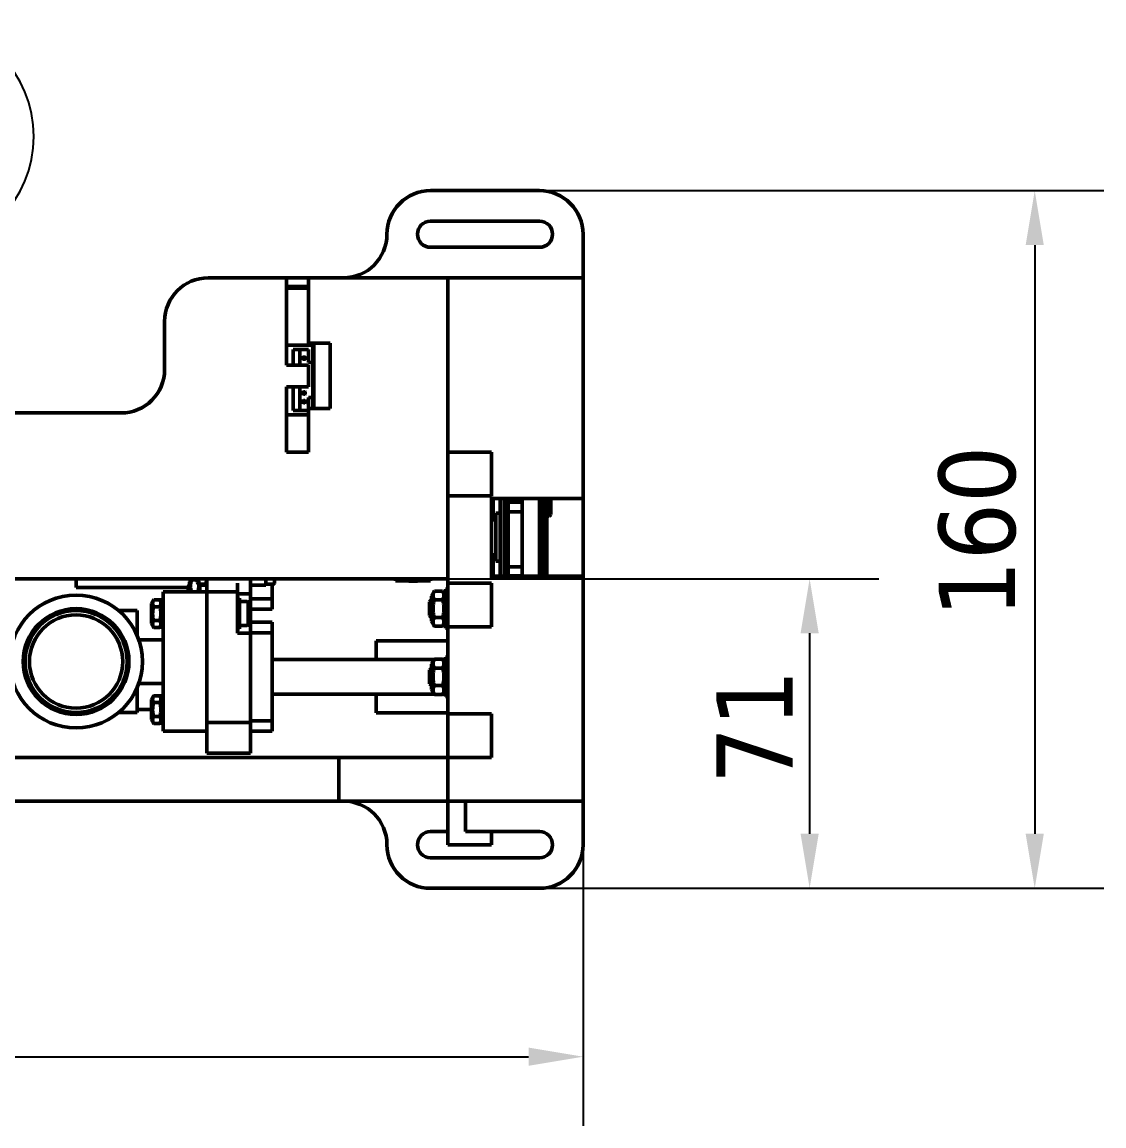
# Model space of a CAD drawing. Header units: millimetres. Extents: x -1259 to 2100, y -2965 to 1485.
# Drawn here: x 844.5 to 1092.7, y 954.6 to 1207.7 of the extents above; entities that cross this region are included whole.
import ezdxf

# ---------------------------------------------------------------- set-up
doc = ezdxf.new("R2010")
doc.units = ezdxf.units.MM
doc.header["$LTSCALE"] = 5
for name, color, linetype, lineweight in [('Dimension (ISO)', 7, 'Continuous', 25), ('Symbol (ISO)', 7, 'Continuous', 25), ('Visible (ISO)', 7, 'Continuous', 50)]:
    doc.layers.add(name, color=color, linetype=linetype, lineweight=lineweight)
doc.styles.add('Note Text (ISO)', font='tahoma.ttf')
doc.dimstyles.new('Default (ISO)', dxfattribs={"dimscale": 5, "dimtxt": 3.5, "dimasz": 2.5, "dimexe": 3.175, "dimexo": 0, "dimgap": 0.762, "dimtad": 1, "dimrnd": 1e-08, "dimzin": 0, "dimtxsty": 'Note Text (ISO)', "dimcen": 0.09, "dimdle": 10, "dimclrd": 256, "dimclre": 256, "dimclrt": 256, "dimazin": 0, "dimtfac": 1.001486, "dimtmove": 0, "dimatfit": 3, "dimfxl": 1, "dimtolj": 1, "dimtzin": 0, "dimlwd": -1, "dimlwe": -1, "dimarcsym": 0})

# ---------------------------------------------------------------- blocks, each defined once
blk = doc.blocks.new('Balloon2')
at = {"layer": 'Symbol (ISO)'}
for p, q in [((164.033, 241.545), (164.193, 241.545)), ((162.591, 226.091), (163.3, 231.109)), ((164.033, 231.045), (164.193, 231.045)), ((162.096, 226.161), (162.241, 223.615)), ((163.086, 226.021), (162.096, 226.161)), ((162.591, 226.091), (162.241, 223.615)), ((162.241, 223.615), (163.086, 226.021))]:
    blk.add_line(p, q, dxfattribs=at)
at = {"layer": 'Symbol (ISO)', "flags": 128}
blk.add_lwpolyline([(162.096, 226.161), (162.241, 223.615), (163.086, 226.021), (162.096, 226.161)], dxfattribs=at)
at = {"layer": 'Symbol (ISO)'}
for centre, start, end in [((164.033, 236.295), 90, 270), ((164.193, 236.295), 270, 90)]:
    blk.add_arc(centre, 5.25, start, end, dxfattribs=at)
blk.add_solid([(162.096, 226.161), (162.241, 223.615), (163.086, 226.021), (162.096, 226.161)], dxfattribs=at)
at = {"layer": 'Symbol (ISO)', "insert": (164.113, 236.332), "char_height": 3.5, "attachment_point": 5, "style": 'Note Text (ISO)'}
blk.add_mtext('011', dxfattribs=at)
blk = doc.blocks.new('*D9')
at = {"layer": 'Defpoints', "color": 0, "transparency": 16777216}
for p in [(622.2, 1039.08), (973.2, 1039.08), (973.2, 970.47)]:
    blk.add_point(p, dxfattribs=at)
at = {"layer": 'Dimension (ISO)', "transparency": 16777216}
for p, q in [((622.2, 1039.08), (622.2, 954.59)), ((973.2, 1039.08), (973.2, 954.59)), ((634.7, 970.47), (960.7, 970.47))]:
    blk.add_line(p, q, dxfattribs=at)
for points in [[(634.7, 972.55), (634.7, 968.39), (622.2, 970.47)], [(960.7, 972.55), (960.7, 968.39), (973.2, 970.47)]]:
    blk.add_solid(points, dxfattribs=at)
at = {"layer": 'Dimension (ISO)', "transparency": 16777216, "insert": (775.21, 992.51), "char_height": 17.5, "attachment_point": 1, "style": 'Note Text (ISO)'}
blk.add_mtext('\\A1;351', dxfattribs=at)
blk = doc.blocks.new('*D10')
at = {"layer": 'Defpoints', "color": 0, "transparency": 16777216}
for p in [(963.2, 1169.08), (963.2, 1009.08), (1076.8, 1009.08)]:
    blk.add_point(p, dxfattribs=at)
at = {"layer": 'Dimension (ISO)', "transparency": 16777216}
for p, q in [((963.2, 1169.08), (1092.68, 1169.08)), ((1076.8, 1156.58), (1076.8, 1021.58)), ((963.2, 1009.08), (1092.68, 1009.08))]:
    blk.add_line(p, q, dxfattribs=at)
for points in [[(1074.72, 1156.58), (1078.89, 1156.58), (1076.8, 1169.08)], [(1074.72, 1021.58), (1078.89, 1021.58), (1076.8, 1009.08)]]:
    blk.add_solid(points, dxfattribs=at)
at = {"layer": 'Dimension (ISO)', "transparency": 16777216, "insert": (1054.78, 1071.18), "char_height": 17.5, "attachment_point": 1, "rotation": 90, "style": 'Note Text (ISO)'}
blk.add_mtext('\\A1;160', dxfattribs=at)
blk = doc.blocks.new('*D12')
at = {"layer": 'Defpoints', "color": 0, "transparency": 16777216}
for p in [(942.2, 1080.08), (963.2, 1009.08), (1025.17, 1009.08)]:
    blk.add_point(p, dxfattribs=at)
at = {"layer": 'Dimension (ISO)', "transparency": 16777216}
for p, q in [((942.2, 1080.08), (1041.04, 1080.08)), ((1025.17, 1067.58), (1025.17, 1021.58)), ((963.2, 1009.08), (1041.04, 1009.08))]:
    blk.add_line(p, q, dxfattribs=at)
for points in [[(1023.09, 1067.58), (1027.25, 1067.58), (1025.17, 1080.08)], [(1023.09, 1021.58), (1027.25, 1021.58), (1025.17, 1009.08)]]:
    blk.add_solid(points, dxfattribs=at)
at = {"layer": 'Dimension (ISO)', "transparency": 16777216, "insert": (1003.8, 1032.99), "char_height": 17.5, "attachment_point": 1, "rotation": 90, "style": 'Note Text (ISO)'}
blk.add_mtext('\\A1;71', dxfattribs=at)

msp = doc.modelspace()

# ---------------------------------------------------------------- linework, layer by layer
at = {"layer": 'Visible (ISO)'}
for p, q in [((963.2, 1169.08), (938.2, 1169.08)), ((938.2, 1162.08), (963.2, 1162.08)), ((973.2, 1149.08), (973.2, 1159.08)), ((963.2, 1156.08), (938.2, 1156.08)), ((905.2, 1149.08), (887.2, 1149.08)), ((905.2, 1149.08), (910.2, 1149.08)), ((905.2, 1149.08), (905.2, 1139.08)), ((910.2, 1147.08), (905.2, 1147.08)), ((942.2, 1149.08), (910.2, 1149.08)), ((910.2, 1139.08), (910.2, 1149.08)), ((973.2, 1149.08), (942.2, 1149.08)), ((942.2, 1139.08), (942.2, 1149.08)), ((942.2, 1149.08), (942.2, 1139.08)), ((973.2, 1149.08), (973.2, 1139.08)), ((905.2, 1146.67), (910.2, 1146.67)), ((877.2, 1139.08), (877.2, 1128.08)), ((905.2, 1129.08), (905.2, 1139.08)), ((910.2, 1139.08), (910.2, 1134.08)), ((942.2, 1139.08), (942.2, 1109.08)), ((942.2, 1109.08), (942.2, 1139.08)), ((973.2, 1139.08), (973.2, 1098.96)), ((910.2, 1134.08), (915.2, 1134.08)), ((910.95, 1134.08), (910.95, 1133.67)), ((911.2, 1133.67), (911.2, 1134.08)), ((911.2, 1134.08), (911.2, 1133.17)), ((911.45, 1119.08), (911.45, 1134.08)), ((915.2, 1134.08), (915.2, 1119.08)), ((910.7, 1133.67), (905.2, 1133.67)), ((906.7, 1129.08), (906.7, 1132.67)), ((906.7, 1132.67), (910.2, 1132.67)), ((908.2, 1129.08), (908.2, 1132.67)), ((910.2, 1132.67), (910.2, 1129.67)), ((910.95, 1133.67), (910.7, 1133.67)), ((910.95, 1133.67), (911.2, 1133.67)), ((911.2, 1129.67), (911.2, 1133.17)), ((910.2, 1129.08), (905.2, 1129.08)), ((908.95, 1130.52), (908.95, 1130.82)), ((909.05, 1130.92), (909.35, 1130.92)), ((909.35, 1130.42), (909.05, 1130.42)), ((909.45, 1130.82), (909.45, 1130.52)), ((910.2, 1129.67), (911.2, 1129.67)), ((910.2, 1124.08), (910.2, 1129.08)), ((911.2, 1129.67), (911.2, 1121.67)), ((905.2, 1109.08), (905.2, 1124.08)), ((905.2, 1124.08), (910.2, 1124.08)), ((906.7, 1118.67), (906.7, 1124.08)), ((908.2, 1118.67), (908.2, 1124.08)), ((908.95, 1122.52), (908.95, 1122.82)), ((909.05, 1122.92), (909.35, 1122.92)), ((909.35, 1122.42), (909.05, 1122.42)), ((909.45, 1122.82), (909.45, 1122.52)), ((910.2, 1121.67), (911.2, 1121.67)), ((910.2, 1121.67), (910.2, 1119.08)), ((911.2, 1119.08), (911.2, 1121.67)), ((908.95, 1120.52), (908.95, 1120.82)), ((909.05, 1120.92), (909.35, 1120.92)), ((909.35, 1120.42), (909.05, 1120.42)), ((909.45, 1120.82), (909.45, 1120.52)), ((915.2, 1119.08), (910.2, 1119.08)), ((910.2, 1119.08), (910.2, 1109.08)), ((867.2, 1118.08), (766.2, 1118.08)), ((905.2, 1117.67), (910.2, 1117.67)), ((910.2, 1118.67), (906.7, 1118.67)), ((910.2, 1109.08), (905.2, 1109.08)), ((952.2, 1109.08), (942.2, 1109.08)), ((942.2, 1109.08), (942.2, 1099.08)), ((952.2, 1099.08), (952.2, 1109.08)), ((942.2, 1099.08), (942.2, 1079.08)), ((942.2, 1099.08), (952.2, 1099.08)), ((942.2, 1080.08), (942.2, 1099.08)), ((952.2, 1080.2), (952.2, 1098.96)), ((973.2, 1098.96), (973.2, 1098.46)), ((952.2, 1098.46), (973.2, 1098.46)), ((952.6, 1098.46), (952.6, 1093.58)), ((954.2, 1098.46), (954.2, 1080.7)), ((955.08, 1098.46), (955.08, 1080.7)), ((955.87, 1098.46), (955.87, 1080.7)), ((956, 1098.46), (956, 1097.45)), ((959.2, 1097.6), (956, 1097.6)), ((956, 1097.18), (956, 1097.45)), ((956, 1097.18), (956, 1095.24)), ((959.2, 1098.46), (959.2, 1080.7)), ((963.2, 1098.46), (963.2, 1080.7)), ((964, 1097.6), (963.2, 1097.6)), ((964, 1097.45), (964, 1098.46)), ((964, 1097.45), (964, 1097.18)), ((964, 1095.24), (964, 1097.18)), ((964.13, 1080.7), (964.13, 1098.46)), ((964.92, 1080.7), (964.92, 1098.46)), ((965.4, 1098.46), (965.4, 1094.44)), ((965.8, 1094.84), (965.8, 1098.46)), ((973.2, 1098.46), (973.2, 1080.7)), ((952.2, 1093.58), (953.2, 1093.58)), ((953.2, 1095.08), (953.2, 1084.08)), ((954.2, 1095.08), (953.2, 1095.08)), ((959.2, 1095.43), (956, 1095.43)), ((956, 1094.95), (956, 1095.24)), ((956, 1094.95), (956, 1092.89)), ((964, 1095.43), (963.2, 1095.43)), ((964, 1095.24), (964, 1094.95)), ((964, 1092.89), (964, 1094.95)), ((965.4, 1094.44), (964.92, 1094.44)), ((965.8, 1094.84), (965.4, 1094.44)), ((956, 1092.59), (956, 1092.89)), ((956, 1092.59), (956, 1090.47)), ((964, 1092.89), (964, 1092.59)), ((964, 1090.47), (964, 1092.59)), ((956, 1090.15), (956, 1090.47)), ((956, 1090.15), (956, 1088.02)), ((964, 1090.47), (964, 1090.15)), ((964, 1088.02), (964, 1090.15)), ((956, 1087.71), (956, 1088.02)), ((956, 1087.71), (956, 1085.61)), ((964, 1088.02), (964, 1087.71)), ((964, 1085.61), (964, 1087.71)), ((952.2, 1085.58), (953.2, 1085.58)), ((952.6, 1085.58), (952.6, 1080.7)), ((954.2, 1084.08), (953.2, 1084.08)), ((956, 1085.3), (956, 1085.61)), ((956, 1085.3), (956, 1083.29)), ((964, 1085.61), (964, 1085.3)), ((964, 1083.29), (964, 1085.3)), ((956, 1083.01), (956, 1083.29)), ((956, 1083.01), (956, 1081.13)), ((956, 1082.83), (959.2, 1082.83)), ((956, 1080.87), (956, 1081.13)), ((956, 1080.87), (956, 1080.7)), ((963.2, 1082.83), (964, 1082.83)), ((964, 1083.29), (964, 1083.01)), ((964, 1081.13), (964, 1083.01)), ((964, 1081.13), (964, 1080.87)), ((964, 1080.7), (964, 1080.87)), ((766.2, 1080.08), (942.2, 1080.08)), ((856.89, 1080.08), (856.89, 1078.08)), ((882.59, 1078.28), (882.9, 1078.59)), ((882.9, 1079.39), (883.16, 1079.84)), ((882.9, 1079.39), (882.9, 1077.08)), ((884.7, 1079.88), (883.4, 1079.88)), ((884.7, 1079.8), (883.4, 1079.8)), ((884.7, 1080.08), (884.7, 1079.28)), ((884.7, 1079.28), (884.96, 1078.83)), ((886.59, 1078.79), (885.2, 1078.79)), ((885.3, 1077.08), (885.3, 1078.79)), ((886.89, 1078.59), (885.3, 1078.59)), ((886.89, 1078.92), (886.84, 1078.83)), ((886.89, 1079.08), (886.89, 1080.08)), ((886.89, 1079.08), (886.89, 1077.08)), ((893.89, 1077.08), (893.89, 1079.08)), ((896.89, 1080.08), (896.89, 1076.58)), ((896.89, 1078.58), (900.39, 1078.58)), ((900.39, 1078.58), (900.39, 1080.08)), ((902.09, 1078.83), (900.39, 1078.83)), ((901.89, 1078.83), (901.89, 1075.45)), ((902.39, 1080.08), (902.39, 1079.13)), ((930.2, 1079.58), (930.2, 1080.08)), ((930.2, 1079.58), (933.37, 1079.58)), ((935.03, 1079.58), (938.2, 1079.58)), ((938.2, 1080.08), (938.2, 1079.58)), ((952.2, 1079.08), (942.2, 1079.08)), ((942.2, 1079.08), (942.2, 1069.08)), ((973.2, 1080.7), (952.2, 1080.7)), ((952.2, 1069.08), (952.2, 1079.08)), ((956, 1080.74), (959.2, 1080.74)), ((963.2, 1080.74), (964, 1080.74)), ((973.2, 1080.7), (973.2, 1080.2)), ((973.2, 1080.2), (973.2, 1039.08)), ((882.59, 1078.08), (856.89, 1078.08)), ((876.89, 1077.08), (876.89, 1045.08)), ((876.89, 1077.08), (886.89, 1077.08)), ((882.59, 1077.08), (882.59, 1078.28)), ((886.89, 1047.08), (886.89, 1077.08)), ((893.89, 1077.08), (886.89, 1077.08)), ((893.89, 1067.58), (893.89, 1077.08)), ((896.89, 1076.58), (893.89, 1076.58)), ((896.89, 1076.58), (896.89, 1067.58)), ((938.43, 1076.11), (939.09, 1077.25)), ((938.43, 1076.11), (938.43, 1070.31)), ((940.97, 1077.25), (939.09, 1077.25)), ((941.63, 1076.11), (940.97, 1077.25)), ((941.63, 1077.71), (941.63, 1068.71)), ((941.63, 1077.71), (942.2, 1077.71)), ((874.2, 1074.38), (874.7, 1075.25)), ((874.2, 1074.38), (874.2, 1069.78)), ((876.09, 1075.25), (874.7, 1075.25)), ((876.09, 1073.66), (874.7, 1073.66)), ((876.6, 1074.38), (876.09, 1075.25)), ((876.6, 1075.58), (876.6, 1068.58)), ((876.6, 1075.58), (876.89, 1075.58)), ((894.39, 1075.58), (893.89, 1075.58)), ((894.39, 1068.58), (894.39, 1075.58)), ((896.09, 1074.83), (894.39, 1074.83)), ((896.39, 1074.53), (896.39, 1069.63)), ((896.89, 1075.45), (901.89, 1075.45)), ((901.89, 1073.08), (901.89, 1075.45)), ((938, 1074.78), (938.43, 1075.21)), ((938, 1071.64), (938, 1074.78)), ((940.97, 1075.23), (939.09, 1075.23)), ((856.89, 1072.78), (860.07, 1072.78)), ((866.63, 1072.78), (870.89, 1072.78)), ((870.89, 1067.06), (870.89, 1072.78)), ((896.89, 1073.08), (901.89, 1073.08)), ((938, 1071.64), (938.43, 1071.21)), ((940.97, 1071.19), (939.09, 1071.19)), ((874.2, 1069.78), (874.7, 1068.9)), ((876.09, 1070.49), (874.7, 1070.49)), ((876.09, 1068.9), (874.7, 1068.9)), ((876.6, 1069.78), (876.09, 1068.9)), ((876.6, 1068.58), (876.89, 1068.58)), ((894.39, 1068.58), (893.89, 1068.58)), ((896.09, 1069.33), (894.39, 1069.33)), ((896.89, 1070.08), (901.89, 1070.08)), ((901.89, 1067.7), (901.89, 1070.08)), ((938.43, 1070.31), (939.09, 1069.17)), ((940.97, 1069.17), (939.09, 1069.17)), ((941.63, 1070.31), (940.97, 1069.17)), ((941.63, 1068.71), (942.2, 1068.71)), ((942.2, 1069.08), (942.2, 1049.08)), ((942.2, 1069.08), (952.2, 1069.08)), ((876.89, 1066.08), (871.27, 1066.08)), ((896.89, 1067.58), (893.89, 1067.58)), ((896.89, 1067.7), (901.89, 1067.7)), ((896.89, 1047.08), (896.89, 1067.58)), ((901.89, 1067.7), (901.89, 1047.45)), ((925.7, 1065.81), (925.7, 1061.58)), ((942.2, 1065.81), (925.7, 1065.81)), ((844.78, 1061.58), (845.2, 1061.58)), ((901.89, 1061.58), (939.06, 1061.58)), ((938.43, 1060.48), (939.09, 1061.62)), ((940.97, 1061.62), (939.09, 1061.62)), ((941.63, 1060.48), (940.97, 1061.62)), ((940.99, 1061.58), (941.63, 1061.58)), ((941.63, 1062.08), (941.63, 1053.08)), ((941.63, 1062.08), (942.2, 1062.08)), ((938, 1059.15), (938.43, 1059.58)), ((938, 1056.01), (938, 1059.15)), ((938.43, 1060.48), (938.43, 1054.68)), ((940.97, 1059.6), (939.09, 1059.6)), ((871.27, 1056.08), (876.89, 1056.08)), ((938, 1056.01), (938.43, 1055.58)), ((940.97, 1055.56), (939.09, 1055.56)), ((847.36, 1053.58), (847.91, 1053.58)), ((870.89, 1049.38), (870.89, 1055.09)), ((874.2, 1052.38), (874.7, 1053.25)), ((876.09, 1053.25), (874.7, 1053.25)), ((876.6, 1052.38), (876.09, 1053.25)), ((876.6, 1053.58), (876.6, 1046.58)), ((876.6, 1053.58), (876.89, 1053.58)), ((901.89, 1053.58), (939.06, 1053.58)), ((925.7, 1053.58), (925.7, 1049.35)), ((938.43, 1054.68), (939.09, 1053.53)), ((940.97, 1053.53), (939.09, 1053.53)), ((941.63, 1054.68), (940.97, 1053.53)), ((940.99, 1053.58), (941.63, 1053.58)), ((941.63, 1053.08), (942.2, 1053.08)), ((874.2, 1052.38), (874.2, 1047.78)), ((876.09, 1051.66), (874.7, 1051.66)), ((860.07, 1049.38), (856.89, 1049.38)), ((870.89, 1049.38), (866.63, 1049.38)), ((874.2, 1050.08), (870.89, 1050.08)), ((876.09, 1048.49), (874.7, 1048.49)), ((925.7, 1049.35), (942.2, 1049.35)), ((952.2, 1049.08), (942.2, 1049.08)), ((942.2, 1049.08), (942.2, 1039.08)), ((952.2, 1039.08), (952.2, 1049.08)), ((874.2, 1047.78), (874.7, 1046.9)), ((876.09, 1046.9), (874.7, 1046.9)), ((876.6, 1047.78), (876.09, 1046.9)), ((876.6, 1046.58), (876.89, 1046.58)), ((886.89, 1047.08), (886.89, 1046.08)), ((896.89, 1047.08), (886.89, 1047.08)), ((886.89, 1046.08), (886.89, 1045.08)), ((896.89, 1047.45), (901.89, 1047.45)), ((896.89, 1040.08), (896.89, 1047.08)), ((901.89, 1045.08), (901.89, 1047.45)), ((876.89, 1045.08), (886.89, 1045.08)), ((886.89, 1045.08), (886.89, 1040.08)), ((896.89, 1045.08), (901.89, 1045.08)), ((748.28, 1039.08), (917.2, 1039.08)), ((886.89, 1040.08), (896.89, 1040.08)), ((942.2, 1039.08), (917.2, 1039.08)), ((917.2, 1039.08), (917.2, 1029.08)), ((942.2, 1029.08), (942.2, 1039.08)), ((942.2, 1039.08), (952.2, 1039.08)), ((973.2, 1039.08), (973.2, 1029.08)), ((917.2, 1029.08), (647.2, 1029.08)), ((917.2, 1029.08), (942.2, 1029.08)), ((942.2, 1029.08), (973.2, 1029.08)), ((942.2, 1029.08), (942.2, 1019.08)), ((946.2, 1022.08), (946.2, 1029.08)), ((973.2, 1019.08), (973.2, 1029.08)), ((938.2, 1022.08), (942.2, 1022.08)), ((952.2, 1022.08), (946.2, 1022.08)), ((952.2, 1022.08), (952.2, 1019.08)), ((952.2, 1022.08), (963.2, 1022.08)), ((952.2, 1019.08), (942.2, 1019.08)), ((963.2, 1016.08), (938.2, 1016.08)), ((938.2, 1009.08), (963.2, 1009.08))]:
    msp.add_line(p, q, dxfattribs=at)
for radius in [15.23, 12.13, 11.7, 10.7]:
    msp.add_circle((856.89, 1061.08), radius, dxfattribs=at)
for centre, radius, start, end in [((938.2, 1159.08), 10, 90, 180), ((963.2, 1159.08), 10, 0, 90), ((938.2, 1159.08), 3, 90, 270), ((963.2, 1159.08), 3, 270, 90), ((918.2, 1159.08), 10, 270, 0), ((887.2, 1139.08), 10, 90, 180), ((910.7, 1133.17), 0.5, 0, 90), ((909.05, 1130.82), 0.1, 90, 180), ((909.05, 1130.52), 0.1, 180, 270), ((909.35, 1130.82), 0.1, 0, 90), ((909.35, 1130.52), 0.1, 270, 0), ((867.2, 1128.08), 10, 270, 0), ((909.05, 1122.82), 0.1, 90, 180), ((909.05, 1122.52), 0.1, 180, 270), ((909.35, 1122.82), 0.1, 0, 90), ((909.35, 1122.52), 0.1, 270, 0), ((909.05, 1120.82), 0.1, 90, 180), ((909.05, 1120.52), 0.1, 180, 270), ((909.35, 1120.82), 0.1, 0, 90), ((909.35, 1120.52), 0.1, 270, 0), ((902.09, 1079.13), 0.3, 270, 0), ((896.09, 1074.53), 0.3, 0, 90), ((896.09, 1069.63), 0.3, 270, 0), ((918.2, 1019.08), 10, 0, 90), ((938.2, 1019.08), 3, 90, 270), ((963.2, 1019.08), 3, 270, 90), ((938.2, 1019.08), 10, 180, 270), ((963.2, 1019.08), 10, 270, 0)]:
    msp.add_arc(centre, radius, start, end, dxfattribs=at)
msp.add_ellipse((934.2, 1079.63), major_axis=(1.26, 0), ratio=0.107444, start_param=3.584852, end_param=5.839926, dxfattribs=at)
for points, weights in [([(883.4, 1079.88), (882.95, 1079.84), (883.4, 1079.8)], [1, 1.15470053838, 1]), ([(883.4, 1079.8), (882.95, 1078.43), (883.38, 1077.08)], [1, 1.15144378144, 1.00637639133]), ([(884.81, 1077.08), (885.1, 1077.99), (885.02, 1078.81)], [1.00637639133, 1.10029029967, 1.06993563983]), ([(884.96, 1080.08), (884.97, 1079.48), (885.2, 1078.79)], [1.0771496732, 1.07341121423, 1]), ([(885.2, 1078.79), (884.97, 1078.81), (884.96, 1078.83)], [1, 1.07362595019, 1.07717094787]), ([(886.59, 1078.79), (886.83, 1079.48), (886.84, 1080.08)], [1, 1.07341121423, 1.0771496732]), ([(886.84, 1078.83), (886.83, 1078.81), (886.59, 1078.79)], [1.07717094787, 1.07362595019, 1]), ([(939.09, 1077.25), (938.5, 1076.24), (939.09, 1075.23)], [1, 1.15470053838, 1]), ([(940.97, 1075.23), (941.55, 1076.24), (940.97, 1077.25)], [1, 1.15470053838, 1]), ([(874.7, 1075.25), (874.25, 1074.46), (874.7, 1073.66)], [1, 1.15470053838, 1]), ([(874.7, 1073.66), (874.25, 1072.08), (874.7, 1070.49)], [1, 1.15470053838, 1]), ([(876.09, 1073.66), (876.55, 1074.46), (876.09, 1075.25)], [1, 1.15470053838, 1]), ([(876.09, 1070.49), (876.55, 1072.08), (876.09, 1073.66)], [1, 1.15470053838, 1]), ([(939.09, 1075.23), (938.5, 1073.21), (939.09, 1071.19)], [1, 1.15470053838, 1]), ([(940.97, 1071.19), (941.55, 1073.21), (940.97, 1075.23)], [1, 1.15470053838, 1]), ([(939.09, 1071.19), (938.5, 1070.18), (939.09, 1069.17)], [1, 1.15470053838, 1]), ([(940.97, 1069.17), (941.55, 1070.18), (940.97, 1071.19)], [1, 1.15470053838, 1]), ([(874.7, 1070.49), (874.25, 1069.69), (874.7, 1068.9)], [1, 1.15470053838, 1]), ([(876.09, 1068.9), (876.55, 1069.69), (876.09, 1070.49)], [1, 1.15470053838, 1]), ([(939.09, 1061.62), (938.5, 1060.61), (939.09, 1059.6)], [1, 1.15470053838, 1]), ([(940.97, 1059.6), (941.55, 1060.61), (940.97, 1061.62)], [1, 1.15470053838, 1]), ([(939.09, 1059.6), (938.5, 1057.58), (939.09, 1055.56)], [1, 1.15470053838, 1]), ([(940.97, 1055.56), (941.55, 1057.58), (940.97, 1059.6)], [1, 1.15470053838, 1]), ([(939.09, 1055.56), (938.5, 1054.55), (939.09, 1053.53)], [1, 1.15470053838, 1]), ([(940.97, 1053.53), (941.55, 1054.55), (940.97, 1055.56)], [1, 1.15470053838, 1]), ([(874.7, 1053.25), (874.25, 1052.46), (874.7, 1051.66)], [1, 1.15470053838, 1]), ([(876.09, 1051.66), (876.55, 1052.46), (876.09, 1053.25)], [1, 1.15470053838, 1]), ([(874.7, 1051.66), (874.25, 1050.08), (874.7, 1048.49)], [1, 1.15470053838, 1]), ([(876.09, 1048.49), (876.55, 1050.08), (876.09, 1051.66)], [1, 1.15470053838, 1]), ([(874.7, 1048.49), (874.25, 1047.69), (874.7, 1046.9)], [1, 1.15470053838, 1]), ([(876.09, 1046.9), (876.55, 1047.69), (876.09, 1048.49)], [1, 1.15470053838, 1])]:
    msp.add_rational_spline(points, weights, degree=2, dxfattribs=at)

# ---------------------------------------------------------------- block references
at = {"layer": 'Symbol (ISO)', "xscale": 5, "yscale": 5, "zscale": 5}
msp.add_blockref('Balloon2', (0, 0), dxfattribs=at)

# ---------------------------------------------------------------- dimensions: what is measured, and where the dimension line sits
at = {"layer": 'Dimension (ISO)'}
for base, p1, p2, angle, picture, middle in [((1076.8, 1009.08), (963.2, 1169.08), (963.2, 1009.08), 90, '*D10', (1076.8, 1089.08)), ((1025.17, 1009.08), (942.2, 1080.08), (963.2, 1009.08), 270, '*D12', (1025.17, 1044.58)), ((973.2, 970.47), (622.2, 1039.08), (973.2, 1039.08), 180, '*D9', (793.38, 970.47))]:
    dim = msp.add_linear_dim(base=base, p1=p1, p2=p2, angle=angle, dimstyle='Default (ISO)', override={"dimgap": 0.762, "dimdec": 0, "dimtol": 0, "dimlim": 0, "dimtp": 0, "dimtm": 0, "dimtdec": 2, "dimtofl": 0, "dimatfit": 1}, dxfattribs=at)
    dim.commit()
    dim.dimension.update_dxf_attribs({"geometry": picture, "text_midpoint": middle, "dimtype": 160})

doc.saveas('drawing.dxf')
